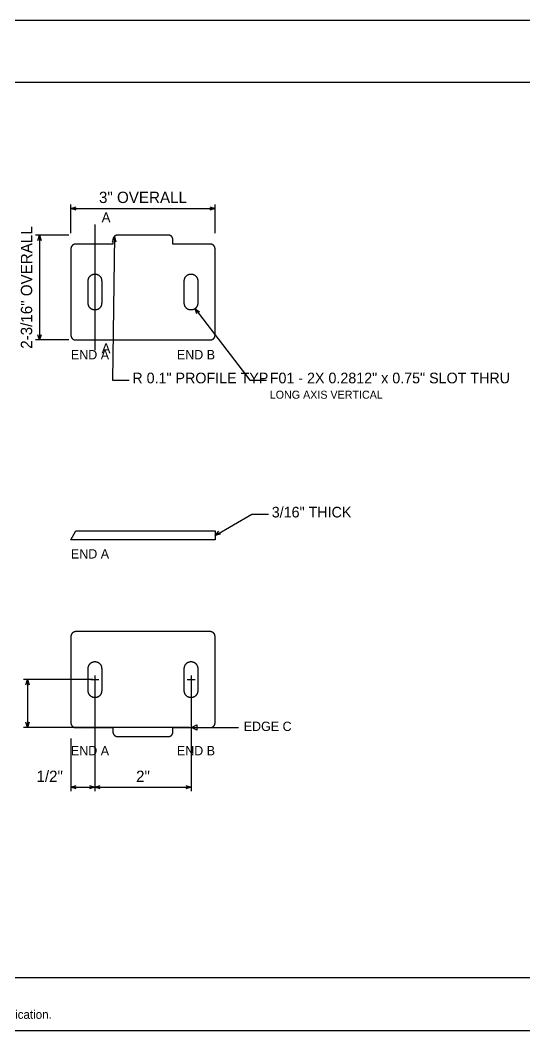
# Model space of a CAD drawing. Header units: inches. Extents: x 0.5 to 33.5, y 0.5 to 21.5.
# Drawn here: x 11.2 to 21.7, y 0.47 to 21.53 of the extents above; entities that cross this region are included whole.
import ezdxf
from ezdxf.enums import TextEntityAlignment as Align

# ---------------------------------------------------------------- set-up
doc = ezdxf.new("R2010")
doc.units = ezdxf.units.IN
doc.header["$MEASUREMENT"] = 0

msp = doc.modelspace()

# ---------------------------------------------------------------- linework, layer by layer
at = {"layer": 'ANNOTATION'}
for p, q in [((12.25, 17.094), (12.25, 17.691)), ((15.25, 17.094), (15.25, 17.691)), ((12.25, 17.608), (12.361, 17.642)), ((12.25, 17.608), (15.25, 17.608)), ((12.361, 17.573), (12.25, 17.608)), ((15.139, 17.642), (15.25, 17.608)), ((15.25, 17.608), (15.139, 17.573)), ((12.75, 17.274), (12.75, 14.656)), ((12.208, 17.052), (11.514, 17.052)), ((11.562, 16.941), (11.597, 17.052)), ((11.597, 17.052), (11.597, 14.865)), ((11.597, 17.052), (11.632, 16.941)), ((13.154, 17.023), (13.113, 14.031)), ((13.118, 16.912), (13.154, 17.023)), ((13.154, 17.023), (13.187, 16.911)), ((14.834, 15.517), (15.972, 14.031)), ((14.874, 15.408), (14.834, 15.517)), ((14.834, 15.517), (14.929, 15.45)), ((11.597, 14.865), (11.562, 14.976)), ((11.632, 14.976), (11.597, 14.865)), ((12.208, 14.865), (11.514, 14.865)), ((13.113, 14.031), (13.46, 14.031)), ((15.972, 14.031), (16.319, 14.031)), ((15.25, 10.795), (16.014, 11.236)), ((16.014, 11.236), (16.361, 11.236)), ((15.25, 10.795), (15.329, 10.881)), ((15.364, 10.821), (15.25, 10.795)), ((12.75, 7.872), (12.75, 7.705)), ((14.75, 7.872), (14.75, 7.705)), ((12.708, 7.788), (11.264, 7.788)), ((11.312, 7.677), (11.347, 7.788)), ((11.347, 7.788), (11.347, 6.788)), ((11.347, 7.788), (11.382, 7.677)), ((12.667, 7.788), (12.833, 7.788)), ((12.75, 7.747), (12.75, 5.462)), ((12.75, 7.747), (12.75, 5.462)), ((14.667, 7.788), (14.833, 7.788)), ((14.75, 7.747), (14.75, 5.462)), ((14.721, 6.788), (11.264, 6.788)), ((11.347, 6.788), (11.312, 6.899)), ((11.382, 6.899), (11.347, 6.788)), ((14.762, 6.788), (14.874, 6.844)), ((14.762, 6.788), (15.736, 6.788)), ((14.874, 6.733), (14.762, 6.788)), ((14.874, 6.844), (14.874, 6.733)), ((12.25, 6.559), (12.25, 5.462)), ((12.25, 5.545), (12.361, 5.58)), ((12.25, 5.545), (12.75, 5.545)), ((12.361, 5.51), (12.25, 5.545)), ((12.639, 5.58), (12.75, 5.545)), ((12.75, 5.545), (12.639, 5.51)), ((12.75, 5.545), (12.861, 5.58)), ((12.75, 5.545), (14.75, 5.545)), ((12.861, 5.51), (12.75, 5.545)), ((14.639, 5.58), (14.75, 5.545)), ((14.75, 5.545), (14.639, 5.51))]:
    msp.add_line(p, q, dxfattribs=at)
at = {"layer": 'OUTLINE'}
for p, q in [((0.472, 21.528), (33.528, 21.528)), ((0.472, 20.236), (33.528, 20.236)), ((12.29, 16.845), (12.288, 16.843)), ((12.292, 16.846), (12.29, 16.845)), ((12.294, 16.848), (12.292, 16.846)), ((12.297, 16.849), (12.294, 16.848)), ((12.299, 16.85), (12.297, 16.849)), ((12.301, 16.852), (12.299, 16.85)), ((12.303, 16.853), (12.301, 16.852)), ((12.305, 16.854), (12.303, 16.853)), ((12.307, 16.855), (12.305, 16.854)), ((12.309, 16.856), (12.307, 16.855)), ((12.312, 16.857), (12.309, 16.856)), ((12.314, 16.858), (12.312, 16.857)), ((12.316, 16.859), (12.314, 16.858)), ((12.319, 16.86), (12.316, 16.859)), ((12.321, 16.86), (12.319, 16.86)), ((12.323, 16.861), (12.321, 16.86)), ((12.326, 16.862), (12.323, 16.861)), ((12.328, 16.862), (12.326, 16.862)), ((12.33, 16.863), (12.328, 16.862)), ((12.333, 16.863), (12.33, 16.863)), ((12.335, 16.864), (12.333, 16.863)), ((12.338, 16.864), (12.335, 16.864)), ((12.34, 16.864), (12.338, 16.864)), ((12.343, 16.864), (12.34, 16.864)), ((12.345, 16.864), (12.343, 16.864)), ((12.348, 16.865), (12.345, 16.864)), ((12.35, 16.865), (12.348, 16.865)), ((13.125, 16.865), (12.35, 16.865)), ((13.126, 16.964), (13.125, 16.962)), ((13.125, 16.962), (13.125, 16.959)), ((13.125, 16.959), (13.125, 16.957)), ((13.125, 16.957), (13.125, 16.955)), ((13.125, 16.955), (13.125, 16.952)), ((13.125, 16.952), (13.125, 16.865)), ((13.127, 16.972), (13.126, 16.969)), ((13.126, 16.969), (13.126, 16.967)), ((13.126, 16.967), (13.126, 16.964)), ((13.128, 16.976), (13.127, 16.974)), ((13.127, 16.974), (13.127, 16.972)), ((13.129, 16.979), (13.128, 16.976)), ((13.13, 16.983), (13.129, 16.981)), ((13.129, 16.981), (13.129, 16.979)), ((13.131, 16.986), (13.13, 16.983)), ((13.132, 16.988), (13.131, 16.986)), ((13.133, 16.99), (13.132, 16.988)), ((13.134, 16.993), (13.133, 16.99)), ((13.135, 16.995), (13.134, 16.993)), ((13.136, 16.997), (13.135, 16.995)), ((13.137, 16.999), (13.136, 16.997)), ((13.138, 17.001), (13.137, 16.999)), ((13.139, 17.003), (13.138, 17.001)), ((13.141, 17.006), (13.139, 17.003)), ((13.142, 17.008), (13.141, 17.006)), ((13.143, 17.01), (13.142, 17.008)), ((13.145, 17.012), (13.143, 17.01)), ((13.146, 17.014), (13.145, 17.012)), ((13.148, 17.016), (13.146, 17.014)), ((13.149, 17.017), (13.148, 17.016)), ((13.151, 17.019), (13.149, 17.017)), ((13.153, 17.021), (13.151, 17.019)), ((13.154, 17.023), (13.153, 17.021)), ((13.156, 17.025), (13.154, 17.023)), ((13.158, 17.026), (13.156, 17.025)), ((13.16, 17.028), (13.158, 17.026)), ((13.162, 17.029), (13.16, 17.028)), ((13.163, 17.031), (13.162, 17.029)), ((13.165, 17.032), (13.163, 17.031)), ((13.167, 17.034), (13.165, 17.032)), ((13.169, 17.035), (13.167, 17.034)), ((13.172, 17.037), (13.169, 17.035)), ((13.174, 17.038), (13.172, 17.037)), ((13.176, 17.039), (13.174, 17.038)), ((13.178, 17.04), (13.176, 17.039)), ((13.18, 17.041), (13.178, 17.04)), ((13.182, 17.042), (13.18, 17.041)), ((13.184, 17.044), (13.182, 17.042)), ((13.187, 17.044), (13.184, 17.044)), ((13.189, 17.045), (13.187, 17.044)), ((13.191, 17.046), (13.189, 17.045)), ((13.194, 17.047), (13.191, 17.046)), ((13.196, 17.048), (13.194, 17.047)), ((13.198, 17.048), (13.196, 17.048)), ((13.201, 17.049), (13.198, 17.048)), ((13.203, 17.05), (13.201, 17.049)), ((13.205, 17.05), (13.203, 17.05)), ((13.208, 17.051), (13.205, 17.05)), ((13.21, 17.051), (13.208, 17.051)), ((13.213, 17.051), (13.21, 17.051)), ((13.215, 17.052), (13.213, 17.051)), ((13.218, 17.052), (13.215, 17.052)), ((13.22, 17.052), (13.218, 17.052)), ((13.223, 17.052), (13.22, 17.052)), ((13.225, 17.052), (13.223, 17.052)), ((14.275, 17.052), (13.225, 17.052)), ((14.277, 17.052), (14.275, 17.052)), ((14.28, 17.052), (14.277, 17.052)), ((14.282, 17.052), (14.28, 17.052)), ((14.285, 17.052), (14.282, 17.052)), ((14.287, 17.051), (14.285, 17.052)), ((14.29, 17.051), (14.287, 17.051)), ((14.292, 17.051), (14.29, 17.051)), ((14.295, 17.05), (14.292, 17.051)), ((14.297, 17.05), (14.295, 17.05)), ((14.299, 17.049), (14.297, 17.05)), ((14.302, 17.048), (14.299, 17.049)), ((14.304, 17.048), (14.302, 17.048)), ((14.306, 17.047), (14.304, 17.048)), ((14.309, 17.046), (14.306, 17.047)), ((14.311, 17.045), (14.309, 17.046)), ((14.313, 17.044), (14.311, 17.045)), ((14.316, 17.044), (14.313, 17.044)), ((14.318, 17.042), (14.316, 17.044)), ((14.32, 17.041), (14.318, 17.042)), ((14.322, 17.04), (14.32, 17.041)), ((14.324, 17.039), (14.322, 17.04)), ((14.326, 17.038), (14.324, 17.039)), ((14.328, 17.037), (14.326, 17.038)), ((14.331, 17.035), (14.328, 17.037)), ((14.333, 17.034), (14.331, 17.035)), ((14.335, 17.032), (14.333, 17.034)), ((14.337, 17.031), (14.335, 17.032)), ((14.338, 17.029), (14.337, 17.031)), ((14.34, 17.028), (14.338, 17.029)), ((14.342, 17.026), (14.34, 17.028)), ((14.344, 17.025), (14.342, 17.026)), ((14.346, 17.023), (14.344, 17.025)), ((14.347, 17.021), (14.346, 17.023)), ((14.349, 17.019), (14.347, 17.021)), ((14.351, 17.017), (14.349, 17.019)), ((14.352, 17.016), (14.351, 17.017)), ((14.354, 17.014), (14.352, 17.016)), ((14.355, 17.012), (14.354, 17.014)), ((14.357, 17.01), (14.355, 17.012)), ((14.358, 17.008), (14.357, 17.01)), ((14.359, 17.006), (14.358, 17.008)), ((14.361, 17.003), (14.359, 17.006)), ((14.362, 17.001), (14.361, 17.003)), ((14.363, 16.999), (14.362, 17.001)), ((14.364, 16.997), (14.363, 16.999)), ((14.365, 16.995), (14.364, 16.997)), ((14.366, 16.993), (14.365, 16.995)), ((14.367, 16.99), (14.366, 16.993)), ((14.368, 16.988), (14.367, 16.99)), ((14.369, 16.986), (14.368, 16.988)), ((14.37, 16.983), (14.369, 16.986)), ((14.371, 16.981), (14.37, 16.983)), ((14.371, 16.979), (14.371, 16.981)), ((14.372, 16.976), (14.371, 16.979)), ((14.373, 16.974), (14.372, 16.976)), ((14.373, 16.972), (14.373, 16.974)), ((14.374, 16.969), (14.373, 16.972)), ((14.374, 16.967), (14.374, 16.969)), ((14.374, 16.964), (14.374, 16.967)), ((14.375, 16.962), (14.374, 16.964)), ((14.375, 16.959), (14.375, 16.962)), ((14.375, 16.957), (14.375, 16.959)), ((14.375, 16.955), (14.375, 16.957)), ((14.375, 16.952), (14.375, 16.955)), ((14.375, 16.865), (14.375, 16.952)), ((15.15, 16.865), (14.375, 16.865)), ((15.152, 16.865), (15.15, 16.865)), ((15.155, 16.864), (15.152, 16.865)), ((15.157, 16.864), (15.155, 16.864)), ((15.16, 16.864), (15.157, 16.864)), ((15.162, 16.864), (15.16, 16.864)), ((15.165, 16.864), (15.162, 16.864)), ((15.167, 16.863), (15.165, 16.864)), ((15.17, 16.863), (15.167, 16.863)), ((15.172, 16.862), (15.17, 16.863)), ((15.174, 16.862), (15.172, 16.862)), ((15.177, 16.861), (15.174, 16.862)), ((15.179, 16.86), (15.177, 16.861)), ((15.181, 16.86), (15.179, 16.86)), ((15.184, 16.859), (15.181, 16.86)), ((15.186, 16.858), (15.184, 16.859)), ((15.188, 16.857), (15.186, 16.858)), ((15.191, 16.856), (15.188, 16.857)), ((15.193, 16.855), (15.191, 16.856)), ((15.195, 16.854), (15.193, 16.855)), ((15.197, 16.853), (15.195, 16.854)), ((15.199, 16.852), (15.197, 16.853)), ((15.201, 16.85), (15.199, 16.852)), ((15.203, 16.849), (15.201, 16.85)), ((15.206, 16.848), (15.203, 16.849)), ((15.208, 16.846), (15.206, 16.848)), ((15.21, 16.845), (15.208, 16.846)), ((15.212, 16.843), (15.21, 16.845)), ((12.251, 16.777), (12.25, 16.774)), ((12.25, 16.774), (12.25, 16.772)), ((12.25, 16.772), (12.25, 16.769)), ((12.25, 16.769), (12.25, 16.767)), ((12.25, 16.767), (12.25, 16.765)), ((12.25, 16.765), (12.25, 14.965)), ((12.252, 16.784), (12.251, 16.782)), ((12.251, 16.782), (12.251, 16.779)), ((12.251, 16.779), (12.251, 16.777)), ((12.253, 16.789), (12.252, 16.786)), ((12.252, 16.786), (12.252, 16.784)), ((12.254, 16.791), (12.253, 16.789)), ((12.255, 16.796), (12.254, 16.794)), ((12.254, 16.794), (12.254, 16.791)), ((12.256, 16.798), (12.255, 16.796)), ((12.257, 16.801), (12.256, 16.798)), ((12.258, 16.803), (12.257, 16.801)), ((12.259, 16.805), (12.258, 16.803)), ((12.26, 16.807), (12.259, 16.805)), ((12.261, 16.81), (12.26, 16.807)), ((12.262, 16.812), (12.261, 16.81)), ((12.263, 16.814), (12.262, 16.812)), ((12.264, 16.816), (12.263, 16.814)), ((12.266, 16.818), (12.264, 16.816)), ((12.267, 16.82), (12.266, 16.818)), ((12.268, 16.822), (12.267, 16.82)), ((12.27, 16.824), (12.268, 16.822)), ((12.271, 16.826), (12.27, 16.824)), ((12.273, 16.828), (12.271, 16.826)), ((12.274, 16.83), (12.273, 16.828)), ((12.276, 16.832), (12.274, 16.83)), ((12.278, 16.834), (12.276, 16.832)), ((12.279, 16.835), (12.278, 16.834)), ((12.281, 16.837), (12.279, 16.835)), ((12.283, 16.839), (12.281, 16.837)), ((12.285, 16.84), (12.283, 16.839)), ((12.287, 16.842), (12.285, 16.84)), ((12.288, 16.843), (12.287, 16.842)), ((15.213, 16.842), (15.212, 16.843)), ((15.215, 16.84), (15.213, 16.842)), ((15.217, 16.839), (15.215, 16.84)), ((15.219, 16.837), (15.217, 16.839)), ((15.221, 16.835), (15.219, 16.837)), ((15.222, 16.834), (15.221, 16.835)), ((15.224, 16.832), (15.222, 16.834)), ((15.226, 16.83), (15.224, 16.832)), ((15.227, 16.828), (15.226, 16.83)), ((15.229, 16.826), (15.227, 16.828)), ((15.23, 16.824), (15.229, 16.826)), ((15.232, 16.822), (15.23, 16.824)), ((15.233, 16.82), (15.232, 16.822)), ((15.234, 16.818), (15.233, 16.82)), ((15.236, 16.816), (15.234, 16.818)), ((15.237, 16.814), (15.236, 16.816)), ((15.238, 16.812), (15.237, 16.814)), ((15.239, 16.81), (15.238, 16.812)), ((15.24, 16.807), (15.239, 16.81)), ((15.241, 16.805), (15.24, 16.807)), ((15.242, 16.803), (15.241, 16.805)), ((15.243, 16.801), (15.242, 16.803)), ((15.244, 16.798), (15.243, 16.801)), ((15.245, 16.796), (15.244, 16.798)), ((15.246, 16.794), (15.245, 16.796)), ((15.246, 16.791), (15.246, 16.794)), ((15.247, 16.789), (15.246, 16.791)), ((15.248, 16.786), (15.247, 16.789)), ((15.248, 16.784), (15.248, 16.786)), ((15.249, 16.782), (15.248, 16.784)), ((15.249, 16.779), (15.249, 16.782)), ((15.249, 16.777), (15.249, 16.779)), ((15.25, 16.774), (15.249, 16.777)), ((15.25, 16.772), (15.25, 16.774)), ((15.25, 16.769), (15.25, 16.772)), ((15.25, 16.767), (15.25, 16.769)), ((15.25, 16.765), (15.25, 16.767)), ((15.25, 14.965), (15.25, 16.765)), ((12.666, 16.212), (12.672, 16.216)), ((12.672, 16.216), (12.678, 16.22)), ((12.678, 16.22), (12.684, 16.223)), ((12.684, 16.223), (12.69, 16.226)), ((12.69, 16.226), (12.696, 16.229)), ((12.696, 16.229), (12.703, 16.231)), ((12.703, 16.231), (12.709, 16.234)), ((12.709, 16.234), (12.716, 16.235)), ((12.716, 16.235), (12.723, 16.237)), ((12.723, 16.237), (12.729, 16.238)), ((12.729, 16.238), (12.736, 16.239)), ((12.736, 16.239), (12.743, 16.239)), ((12.743, 16.239), (12.75, 16.24)), ((12.75, 16.24), (12.757, 16.239)), ((12.757, 16.239), (12.764, 16.239)), ((12.764, 16.239), (12.771, 16.238)), ((12.771, 16.238), (12.777, 16.237)), ((12.777, 16.237), (12.784, 16.235)), ((12.784, 16.235), (12.791, 16.234)), ((12.791, 16.234), (12.797, 16.231)), ((12.797, 16.231), (12.804, 16.229)), ((12.804, 16.229), (12.81, 16.226)), ((12.81, 16.226), (12.816, 16.223)), ((12.816, 16.223), (12.822, 16.22)), ((12.822, 16.22), (12.828, 16.216)), ((12.828, 16.216), (12.834, 16.212)), ((14.666, 16.212), (14.672, 16.216)), ((14.672, 16.216), (14.678, 16.22)), ((14.678, 16.22), (14.684, 16.223)), ((14.684, 16.223), (14.69, 16.226)), ((14.69, 16.226), (14.696, 16.229)), ((14.696, 16.229), (14.703, 16.231)), ((14.703, 16.231), (14.709, 16.234)), ((14.709, 16.234), (14.716, 16.235)), ((14.716, 16.235), (14.723, 16.237)), ((14.723, 16.237), (14.729, 16.238)), ((14.729, 16.238), (14.736, 16.239)), ((14.736, 16.239), (14.743, 16.239)), ((14.743, 16.239), (14.75, 16.24)), ((14.75, 16.24), (14.757, 16.239)), ((14.757, 16.239), (14.764, 16.239)), ((14.764, 16.239), (14.771, 16.238)), ((14.771, 16.238), (14.777, 16.237)), ((14.777, 16.237), (14.784, 16.235)), ((14.784, 16.235), (14.791, 16.234)), ((14.791, 16.234), (14.797, 16.231)), ((14.797, 16.231), (14.804, 16.229)), ((14.804, 16.229), (14.81, 16.226)), ((14.81, 16.226), (14.816, 16.223)), ((14.816, 16.223), (14.822, 16.22)), ((14.822, 16.22), (14.828, 16.216)), ((14.828, 16.216), (14.834, 16.212)), ((12.609, 16.099), (12.61, 16.106)), ((12.609, 15.63), (12.609, 16.099)), ((12.61, 16.113), (12.611, 16.12)), ((12.61, 16.106), (12.61, 16.113)), ((12.611, 16.12), (12.612, 16.126)), ((12.612, 16.126), (12.614, 16.133)), ((12.614, 16.133), (12.615, 16.14)), ((12.615, 16.14), (12.618, 16.146)), ((12.618, 16.146), (12.62, 16.153)), ((12.62, 16.153), (12.623, 16.159)), ((12.623, 16.159), (12.626, 16.165)), ((12.626, 16.165), (12.629, 16.171)), ((12.629, 16.171), (12.633, 16.177)), ((12.633, 16.177), (12.637, 16.183)), ((12.637, 16.183), (12.641, 16.188)), ((12.641, 16.188), (12.646, 16.193)), ((12.646, 16.193), (12.651, 16.198)), ((12.651, 16.198), (12.656, 16.203)), ((12.656, 16.203), (12.661, 16.208)), ((12.661, 16.208), (12.666, 16.212)), ((12.834, 16.212), (12.839, 16.208)), ((12.839, 16.208), (12.844, 16.203)), ((12.844, 16.203), (12.849, 16.198)), ((12.849, 16.198), (12.854, 16.193)), ((12.854, 16.193), (12.859, 16.188)), ((12.859, 16.188), (12.863, 16.183)), ((12.863, 16.183), (12.867, 16.177)), ((12.867, 16.177), (12.871, 16.171)), ((12.871, 16.171), (12.874, 16.165)), ((12.874, 16.165), (12.877, 16.159)), ((12.877, 16.159), (12.88, 16.153)), ((12.88, 16.153), (12.882, 16.146)), ((12.882, 16.146), (12.885, 16.14)), ((12.885, 16.14), (12.886, 16.133)), ((12.886, 16.133), (12.888, 16.126)), ((12.888, 16.126), (12.889, 16.12)), ((12.889, 16.12), (12.89, 16.113)), ((12.89, 16.113), (12.89, 16.106)), ((12.89, 16.106), (12.891, 16.099)), ((12.891, 16.099), (12.891, 15.63)), ((14.609, 16.099), (14.61, 16.106)), ((14.609, 15.63), (14.609, 16.099)), ((14.61, 16.113), (14.611, 16.12)), ((14.61, 16.106), (14.61, 16.113)), ((14.611, 16.12), (14.612, 16.126)), ((14.612, 16.126), (14.614, 16.133)), ((14.614, 16.133), (14.615, 16.14)), ((14.615, 16.14), (14.618, 16.146)), ((14.618, 16.146), (14.62, 16.153)), ((14.62, 16.153), (14.623, 16.159)), ((14.623, 16.159), (14.626, 16.165)), ((14.626, 16.165), (14.629, 16.171)), ((14.629, 16.171), (14.633, 16.177)), ((14.633, 16.177), (14.637, 16.183)), ((14.637, 16.183), (14.641, 16.188)), ((14.641, 16.188), (14.646, 16.193)), ((14.646, 16.193), (14.651, 16.198)), ((14.651, 16.198), (14.656, 16.203)), ((14.656, 16.203), (14.661, 16.208)), ((14.661, 16.208), (14.666, 16.212)), ((14.834, 16.212), (14.839, 16.208)), ((14.839, 16.208), (14.844, 16.203)), ((14.844, 16.203), (14.849, 16.198)), ((14.849, 16.198), (14.854, 16.193)), ((14.854, 16.193), (14.859, 16.188)), ((14.859, 16.188), (14.863, 16.183)), ((14.863, 16.183), (14.867, 16.177)), ((14.867, 16.177), (14.871, 16.171)), ((14.871, 16.171), (14.874, 16.165)), ((14.874, 16.165), (14.877, 16.159)), ((14.877, 16.159), (14.88, 16.153)), ((14.88, 16.153), (14.882, 16.146)), ((14.882, 16.146), (14.885, 16.14)), ((14.885, 16.14), (14.886, 16.133)), ((14.886, 16.133), (14.888, 16.126)), ((14.888, 16.126), (14.889, 16.12)), ((14.889, 16.12), (14.89, 16.113)), ((14.89, 16.113), (14.89, 16.106)), ((14.89, 16.106), (14.891, 16.099)), ((14.891, 16.099), (14.891, 15.63)), ((12.61, 15.623), (12.609, 15.63)), ((12.61, 15.616), (12.61, 15.623)), ((12.611, 15.61), (12.61, 15.616)), ((12.612, 15.603), (12.611, 15.61)), ((12.614, 15.596), (12.612, 15.603)), ((12.615, 15.589), (12.614, 15.596)), ((12.618, 15.583), (12.615, 15.589)), ((12.62, 15.576), (12.618, 15.583)), ((12.882, 15.583), (12.88, 15.576)), ((12.885, 15.589), (12.882, 15.583)), ((12.886, 15.596), (12.885, 15.589)), ((12.888, 15.603), (12.886, 15.596)), ((12.889, 15.61), (12.888, 15.603)), ((12.89, 15.616), (12.889, 15.61)), ((12.891, 15.63), (12.89, 15.623)), ((12.89, 15.623), (12.89, 15.616)), ((14.61, 15.623), (14.609, 15.63)), ((14.61, 15.616), (14.61, 15.623)), ((14.611, 15.61), (14.61, 15.616)), ((14.612, 15.603), (14.611, 15.61)), ((14.614, 15.596), (14.612, 15.603)), ((14.615, 15.589), (14.614, 15.596)), ((14.618, 15.583), (14.615, 15.589)), ((14.62, 15.576), (14.618, 15.583)), ((14.882, 15.583), (14.88, 15.576)), ((14.885, 15.589), (14.882, 15.583)), ((14.886, 15.596), (14.885, 15.589)), ((14.888, 15.603), (14.886, 15.596)), ((14.889, 15.61), (14.888, 15.603)), ((14.89, 15.616), (14.889, 15.61)), ((14.891, 15.63), (14.89, 15.623)), ((14.89, 15.623), (14.89, 15.616)), ((12.623, 15.57), (12.62, 15.576)), ((12.626, 15.564), (12.623, 15.57)), ((12.629, 15.558), (12.626, 15.564)), ((12.633, 15.552), (12.629, 15.558)), ((12.637, 15.546), (12.633, 15.552)), ((12.641, 15.541), (12.637, 15.546)), ((12.646, 15.536), (12.641, 15.541)), ((12.651, 15.531), (12.646, 15.536)), ((12.656, 15.526), (12.651, 15.531)), ((12.661, 15.521), (12.656, 15.526)), ((12.666, 15.517), (12.661, 15.521)), ((12.672, 15.513), (12.666, 15.517)), ((12.678, 15.51), (12.672, 15.513)), ((12.684, 15.506), (12.678, 15.51)), ((12.69, 15.503), (12.684, 15.506)), ((12.696, 15.5), (12.69, 15.503)), ((12.703, 15.498), (12.696, 15.5)), ((12.709, 15.496), (12.703, 15.498)), ((12.716, 15.494), (12.709, 15.496)), ((12.723, 15.492), (12.716, 15.494)), ((12.729, 15.491), (12.723, 15.492)), ((12.736, 15.49), (12.729, 15.491)), ((12.743, 15.49), (12.736, 15.49)), ((12.75, 15.49), (12.743, 15.49)), ((12.757, 15.49), (12.75, 15.49)), ((12.764, 15.49), (12.757, 15.49)), ((12.771, 15.491), (12.764, 15.49)), ((12.777, 15.492), (12.771, 15.491)), ((12.784, 15.494), (12.777, 15.492)), ((12.791, 15.496), (12.784, 15.494)), ((12.797, 15.498), (12.791, 15.496)), ((12.804, 15.5), (12.797, 15.498)), ((12.81, 15.503), (12.804, 15.5)), ((12.816, 15.506), (12.81, 15.503)), ((12.822, 15.51), (12.816, 15.506)), ((12.828, 15.513), (12.822, 15.51)), ((12.834, 15.517), (12.828, 15.513)), ((12.839, 15.521), (12.834, 15.517)), ((12.844, 15.526), (12.839, 15.521)), ((12.849, 15.531), (12.844, 15.526)), ((12.854, 15.536), (12.849, 15.531)), ((12.859, 15.541), (12.854, 15.536)), ((12.863, 15.546), (12.859, 15.541)), ((12.867, 15.552), (12.863, 15.546)), ((12.871, 15.558), (12.867, 15.552)), ((12.874, 15.564), (12.871, 15.558)), ((12.877, 15.57), (12.874, 15.564)), ((12.88, 15.576), (12.877, 15.57)), ((14.623, 15.57), (14.62, 15.576)), ((14.626, 15.564), (14.623, 15.57)), ((14.629, 15.558), (14.626, 15.564)), ((14.633, 15.552), (14.629, 15.558)), ((14.637, 15.546), (14.633, 15.552)), ((14.641, 15.541), (14.637, 15.546)), ((14.646, 15.536), (14.641, 15.541)), ((14.651, 15.531), (14.646, 15.536)), ((14.656, 15.526), (14.651, 15.531)), ((14.661, 15.521), (14.656, 15.526)), ((14.666, 15.517), (14.661, 15.521)), ((14.672, 15.513), (14.666, 15.517)), ((14.678, 15.51), (14.672, 15.513)), ((14.684, 15.506), (14.678, 15.51)), ((14.69, 15.503), (14.684, 15.506)), ((14.696, 15.5), (14.69, 15.503)), ((14.703, 15.498), (14.696, 15.5)), ((14.709, 15.496), (14.703, 15.498)), ((14.716, 15.494), (14.709, 15.496)), ((14.723, 15.492), (14.716, 15.494)), ((14.729, 15.491), (14.723, 15.492)), ((14.736, 15.49), (14.729, 15.491)), ((14.743, 15.49), (14.736, 15.49)), ((14.75, 15.49), (14.743, 15.49)), ((14.757, 15.49), (14.75, 15.49)), ((14.764, 15.49), (14.757, 15.49)), ((14.771, 15.491), (14.764, 15.49)), ((14.777, 15.492), (14.771, 15.491)), ((14.784, 15.494), (14.777, 15.492)), ((14.791, 15.496), (14.784, 15.494)), ((14.797, 15.498), (14.791, 15.496)), ((14.804, 15.5), (14.797, 15.498)), ((14.81, 15.503), (14.804, 15.5)), ((14.816, 15.506), (14.81, 15.503)), ((14.822, 15.51), (14.816, 15.506)), ((14.828, 15.513), (14.822, 15.51)), ((14.834, 15.517), (14.828, 15.513)), ((14.839, 15.521), (14.834, 15.517)), ((14.844, 15.526), (14.839, 15.521)), ((14.849, 15.531), (14.844, 15.526)), ((14.854, 15.536), (14.849, 15.531)), ((14.859, 15.541), (14.854, 15.536)), ((14.863, 15.546), (14.859, 15.541)), ((14.867, 15.552), (14.863, 15.546)), ((14.871, 15.558), (14.867, 15.552)), ((14.874, 15.564), (14.871, 15.558)), ((14.877, 15.57), (14.874, 15.564)), ((14.88, 15.576), (14.877, 15.57)), ((12.25, 14.965), (12.25, 14.962)), ((12.25, 14.962), (12.25, 14.96)), ((12.25, 14.96), (12.25, 14.957)), ((12.25, 14.957), (12.25, 14.955)), ((12.25, 14.955), (12.251, 14.952)), ((12.251, 14.952), (12.251, 14.95)), ((12.251, 14.95), (12.251, 14.947)), ((15.249, 14.952), (15.25, 14.955)), ((15.249, 14.95), (15.249, 14.952)), ((15.249, 14.947), (15.249, 14.95)), ((15.25, 14.962), (15.25, 14.965)), ((15.25, 14.96), (15.25, 14.962)), ((15.25, 14.957), (15.25, 14.96)), ((15.25, 14.955), (15.25, 14.957)), ((12.251, 14.947), (12.252, 14.945)), ((12.252, 14.945), (12.252, 14.943)), ((12.252, 14.943), (12.253, 14.94)), ((12.253, 14.94), (12.254, 14.938)), ((12.254, 14.938), (12.254, 14.936)), ((12.254, 14.936), (12.255, 14.933)), ((12.255, 14.933), (12.256, 14.931)), ((12.256, 14.931), (12.257, 14.929)), ((12.257, 14.929), (12.258, 14.926)), ((12.258, 14.926), (12.259, 14.924)), ((12.259, 14.924), (12.26, 14.922)), ((12.26, 14.922), (12.261, 14.92)), ((12.261, 14.92), (12.262, 14.917)), ((12.262, 14.917), (12.263, 14.915)), ((12.263, 14.915), (12.264, 14.913)), ((12.264, 14.913), (12.266, 14.911)), ((12.266, 14.911), (12.267, 14.909)), ((12.267, 14.909), (12.268, 14.907)), ((12.268, 14.907), (12.27, 14.905)), ((12.27, 14.905), (12.271, 14.903)), ((12.271, 14.903), (12.273, 14.901)), ((12.273, 14.901), (12.274, 14.899)), ((12.274, 14.899), (12.276, 14.897)), ((12.276, 14.897), (12.278, 14.896)), ((12.278, 14.896), (12.279, 14.894)), ((12.279, 14.894), (12.281, 14.892)), ((12.281, 14.892), (12.283, 14.89)), ((12.283, 14.89), (12.285, 14.889)), ((12.285, 14.889), (12.287, 14.887)), ((12.287, 14.887), (12.288, 14.886)), ((12.288, 14.886), (12.29, 14.884)), ((12.29, 14.884), (12.292, 14.883)), ((12.292, 14.883), (12.294, 14.881)), ((12.294, 14.881), (12.297, 14.88)), ((12.297, 14.88), (12.299, 14.879)), ((12.299, 14.879), (12.301, 14.878)), ((12.301, 14.878), (12.303, 14.876)), ((12.303, 14.876), (12.305, 14.875)), ((12.305, 14.875), (12.307, 14.874)), ((12.307, 14.874), (12.309, 14.873)), ((12.309, 14.873), (12.312, 14.872)), ((12.312, 14.872), (12.314, 14.871)), ((12.314, 14.871), (12.316, 14.87)), ((12.316, 14.87), (12.319, 14.87)), ((12.319, 14.87), (12.321, 14.869)), ((12.321, 14.869), (12.323, 14.868)), ((12.323, 14.868), (12.326, 14.868)), ((12.326, 14.868), (12.328, 14.867)), ((12.328, 14.867), (12.33, 14.867)), ((12.33, 14.867), (12.333, 14.866)), ((12.333, 14.866), (12.335, 14.866)), ((12.335, 14.866), (12.338, 14.865)), ((12.338, 14.865), (12.34, 14.865)), ((12.34, 14.865), (12.343, 14.865)), ((12.343, 14.865), (12.345, 14.865)), ((12.345, 14.865), (12.348, 14.865)), ((12.348, 14.865), (12.35, 14.865)), ((12.35, 14.865), (15.15, 14.865)), ((15.15, 14.865), (15.152, 14.865)), ((15.152, 14.865), (15.155, 14.865)), ((15.155, 14.865), (15.157, 14.865)), ((15.157, 14.865), (15.16, 14.865)), ((15.16, 14.865), (15.162, 14.865)), ((15.162, 14.865), (15.165, 14.866)), ((15.165, 14.866), (15.167, 14.866)), ((15.167, 14.866), (15.17, 14.867)), ((15.17, 14.867), (15.172, 14.867)), ((15.172, 14.867), (15.174, 14.868)), ((15.174, 14.868), (15.177, 14.868)), ((15.177, 14.868), (15.179, 14.869)), ((15.179, 14.869), (15.181, 14.87)), ((15.181, 14.87), (15.184, 14.87)), ((15.184, 14.87), (15.186, 14.871)), ((15.186, 14.871), (15.188, 14.872)), ((15.188, 14.872), (15.191, 14.873)), ((15.191, 14.873), (15.193, 14.874)), ((15.193, 14.874), (15.195, 14.875)), ((15.195, 14.875), (15.197, 14.876)), ((15.197, 14.876), (15.199, 14.878)), ((15.199, 14.878), (15.201, 14.879)), ((15.201, 14.879), (15.203, 14.88)), ((15.203, 14.88), (15.206, 14.881)), ((15.206, 14.881), (15.208, 14.883)), ((15.208, 14.883), (15.21, 14.884)), ((15.21, 14.884), (15.212, 14.886)), ((15.212, 14.886), (15.213, 14.887)), ((15.213, 14.887), (15.215, 14.889)), ((15.215, 14.889), (15.217, 14.89)), ((15.217, 14.89), (15.219, 14.892)), ((15.219, 14.892), (15.221, 14.894)), ((15.221, 14.894), (15.222, 14.896)), ((15.222, 14.896), (15.224, 14.897)), ((15.224, 14.897), (15.226, 14.899)), ((15.226, 14.899), (15.227, 14.901)), ((15.227, 14.901), (15.229, 14.903)), ((15.229, 14.903), (15.23, 14.905)), ((15.23, 14.905), (15.232, 14.907)), ((15.232, 14.907), (15.233, 14.909)), ((15.233, 14.909), (15.234, 14.911)), ((15.234, 14.911), (15.236, 14.913)), ((15.236, 14.913), (15.237, 14.915)), ((15.237, 14.915), (15.238, 14.917)), ((15.238, 14.917), (15.239, 14.92)), ((15.239, 14.92), (15.24, 14.922)), ((15.24, 14.922), (15.241, 14.924)), ((15.241, 14.924), (15.242, 14.926)), ((15.242, 14.926), (15.243, 14.929)), ((15.243, 14.929), (15.244, 14.931)), ((15.244, 14.931), (15.245, 14.933)), ((15.245, 14.933), (15.246, 14.936)), ((15.246, 14.938), (15.247, 14.94)), ((15.246, 14.936), (15.246, 14.938)), ((15.247, 14.94), (15.248, 14.943)), ((15.248, 14.945), (15.249, 14.947)), ((15.248, 14.943), (15.248, 14.945)), ((12.25, 10.701), (12.35, 10.889)), ((12.35, 10.889), (15.25, 10.889)), ((15.25, 10.889), (15.25, 10.701)), ((15.25, 10.701), (12.25, 10.701)), ((12.251, 8.7), (12.25, 8.698)), ((12.25, 8.698), (12.25, 8.696)), ((12.25, 8.696), (12.25, 8.693)), ((12.25, 8.693), (12.25, 8.691)), ((12.25, 8.691), (12.25, 8.688)), ((12.25, 8.688), (12.25, 6.888)), ((12.252, 8.708), (12.251, 8.705)), ((12.251, 8.705), (12.251, 8.703)), ((12.251, 8.703), (12.251, 8.7)), ((12.253, 8.712), (12.252, 8.71)), ((12.252, 8.71), (12.252, 8.708)), ((12.254, 8.715), (12.253, 8.712)), ((12.255, 8.72), (12.254, 8.717)), ((12.254, 8.717), (12.254, 8.715)), ((12.256, 8.722), (12.255, 8.72)), ((12.257, 8.724), (12.256, 8.722)), ((12.258, 8.726), (12.257, 8.724)), ((12.259, 8.729), (12.258, 8.726)), ((12.26, 8.731), (12.259, 8.729)), ((12.261, 8.733), (12.26, 8.731)), ((12.262, 8.735), (12.261, 8.733)), ((12.263, 8.737), (12.262, 8.735)), ((12.264, 8.74), (12.263, 8.737)), ((12.266, 8.742), (12.264, 8.74)), ((12.267, 8.744), (12.266, 8.742)), ((12.268, 8.746), (12.267, 8.744)), ((12.27, 8.748), (12.268, 8.746)), ((12.271, 8.75), (12.27, 8.748)), ((12.273, 8.752), (12.271, 8.75)), ((12.274, 8.754), (12.273, 8.752)), ((12.276, 8.755), (12.274, 8.754)), ((12.278, 8.757), (12.276, 8.755)), ((12.279, 8.759), (12.278, 8.757)), ((12.281, 8.761), (12.279, 8.759)), ((12.283, 8.762), (12.281, 8.761)), ((12.285, 8.764), (12.283, 8.762)), ((12.287, 8.765), (12.285, 8.764)), ((12.288, 8.767), (12.287, 8.765)), ((12.29, 8.769), (12.288, 8.767)), ((12.292, 8.77), (12.29, 8.769)), ((12.294, 8.771), (12.292, 8.77)), ((12.297, 8.773), (12.294, 8.771)), ((12.299, 8.774), (12.297, 8.773)), ((12.301, 8.775), (12.299, 8.774)), ((12.303, 8.776), (12.301, 8.775)), ((12.305, 8.778), (12.303, 8.776)), ((12.307, 8.779), (12.305, 8.778)), ((12.309, 8.78), (12.307, 8.779)), ((12.312, 8.781), (12.309, 8.78)), ((12.314, 8.781), (12.312, 8.781)), ((12.316, 8.782), (12.314, 8.781)), ((12.319, 8.783), (12.316, 8.782)), ((12.321, 8.784), (12.319, 8.783)), ((12.323, 8.785), (12.321, 8.784)), ((12.326, 8.785), (12.323, 8.785)), ((12.328, 8.786), (12.326, 8.785)), ((12.33, 8.786), (12.328, 8.786)), ((12.333, 8.787), (12.33, 8.786)), ((12.335, 8.787), (12.333, 8.787)), ((12.338, 8.787), (12.335, 8.787)), ((12.34, 8.788), (12.338, 8.787)), ((12.343, 8.788), (12.34, 8.788)), ((12.345, 8.788), (12.343, 8.788)), ((12.348, 8.788), (12.345, 8.788)), ((12.35, 8.788), (12.348, 8.788)), ((15.15, 8.788), (12.35, 8.788)), ((15.152, 8.788), (15.15, 8.788)), ((15.155, 8.788), (15.152, 8.788)), ((15.157, 8.788), (15.155, 8.788)), ((15.16, 8.788), (15.157, 8.788)), ((15.162, 8.787), (15.16, 8.788)), ((15.165, 8.787), (15.162, 8.787)), ((15.167, 8.787), (15.165, 8.787)), ((15.17, 8.786), (15.167, 8.787)), ((15.172, 8.786), (15.17, 8.786)), ((15.174, 8.785), (15.172, 8.786)), ((15.177, 8.785), (15.174, 8.785)), ((15.179, 8.784), (15.177, 8.785)), ((15.181, 8.783), (15.179, 8.784)), ((15.184, 8.782), (15.181, 8.783)), ((15.186, 8.781), (15.184, 8.782)), ((15.188, 8.781), (15.186, 8.781)), ((15.191, 8.78), (15.188, 8.781)), ((15.193, 8.779), (15.191, 8.78)), ((15.195, 8.778), (15.193, 8.779)), ((15.197, 8.776), (15.195, 8.778)), ((15.199, 8.775), (15.197, 8.776)), ((15.201, 8.774), (15.199, 8.775)), ((15.203, 8.773), (15.201, 8.774)), ((15.206, 8.771), (15.203, 8.773)), ((15.208, 8.77), (15.206, 8.771)), ((15.21, 8.769), (15.208, 8.77)), ((15.212, 8.767), (15.21, 8.769)), ((15.213, 8.765), (15.212, 8.767)), ((15.215, 8.764), (15.213, 8.765)), ((15.217, 8.762), (15.215, 8.764)), ((15.219, 8.761), (15.217, 8.762)), ((15.221, 8.759), (15.219, 8.761)), ((15.222, 8.757), (15.221, 8.759)), ((15.224, 8.755), (15.222, 8.757)), ((15.226, 8.754), (15.224, 8.755)), ((15.227, 8.752), (15.226, 8.754)), ((15.229, 8.75), (15.227, 8.752)), ((15.23, 8.748), (15.229, 8.75)), ((15.232, 8.746), (15.23, 8.748)), ((15.233, 8.744), (15.232, 8.746)), ((15.234, 8.742), (15.233, 8.744)), ((15.236, 8.74), (15.234, 8.742)), ((15.237, 8.737), (15.236, 8.74)), ((15.238, 8.735), (15.237, 8.737)), ((15.239, 8.733), (15.238, 8.735)), ((15.24, 8.731), (15.239, 8.733)), ((15.241, 8.729), (15.24, 8.731)), ((15.242, 8.726), (15.241, 8.729)), ((15.243, 8.724), (15.242, 8.726)), ((15.244, 8.722), (15.243, 8.724)), ((15.245, 8.72), (15.244, 8.722)), ((15.246, 8.717), (15.245, 8.72)), ((15.246, 8.715), (15.246, 8.717)), ((15.247, 8.712), (15.246, 8.715)), ((15.248, 8.71), (15.247, 8.712)), ((15.248, 8.708), (15.248, 8.71)), ((15.249, 8.705), (15.248, 8.708)), ((15.249, 8.703), (15.249, 8.705)), ((15.249, 8.7), (15.249, 8.703)), ((15.25, 8.698), (15.249, 8.7)), ((15.25, 8.696), (15.25, 8.698)), ((15.25, 8.693), (15.25, 8.696)), ((15.25, 8.691), (15.25, 8.693)), ((15.25, 8.688), (15.25, 8.691)), ((15.25, 6.888), (15.25, 8.688)), ((12.609, 8.023), (12.61, 8.029)), ((12.609, 7.554), (12.609, 8.023)), ((12.61, 8.036), (12.611, 8.043)), ((12.61, 8.029), (12.61, 8.036)), ((12.611, 8.043), (12.612, 8.05)), ((12.612, 8.05), (12.614, 8.057)), ((12.614, 8.057), (12.615, 8.063)), ((12.615, 8.063), (12.618, 8.07)), ((12.618, 8.07), (12.62, 8.076)), ((12.62, 8.076), (12.623, 8.083)), ((12.623, 8.083), (12.626, 8.089)), ((12.626, 8.089), (12.629, 8.095)), ((12.629, 8.095), (12.633, 8.101)), ((12.633, 8.101), (12.637, 8.106)), ((12.637, 8.106), (12.641, 8.112)), ((12.641, 8.112), (12.646, 8.117)), ((12.646, 8.117), (12.651, 8.122)), ((12.651, 8.122), (12.656, 8.127)), ((12.656, 8.127), (12.661, 8.131)), ((12.661, 8.131), (12.666, 8.136)), ((12.666, 8.136), (12.672, 8.139)), ((12.672, 8.139), (12.678, 8.143)), ((12.678, 8.143), (12.684, 8.147)), ((12.684, 8.147), (12.69, 8.15)), ((12.69, 8.15), (12.696, 8.152)), ((12.696, 8.152), (12.703, 8.155)), ((12.703, 8.155), (12.709, 8.157)), ((12.709, 8.157), (12.716, 8.159)), ((12.716, 8.159), (12.723, 8.16)), ((12.723, 8.16), (12.729, 8.162)), ((12.729, 8.162), (12.736, 8.163)), ((12.736, 8.163), (12.743, 8.163)), ((12.743, 8.163), (12.75, 8.163)), ((12.75, 8.163), (12.757, 8.163)), ((12.757, 8.163), (12.764, 8.163)), ((12.764, 8.163), (12.771, 8.162)), ((12.771, 8.162), (12.777, 8.16)), ((12.777, 8.16), (12.784, 8.159)), ((12.784, 8.159), (12.791, 8.157)), ((12.791, 8.157), (12.797, 8.155)), ((12.797, 8.155), (12.804, 8.152)), ((12.804, 8.152), (12.81, 8.15)), ((12.81, 8.15), (12.816, 8.147)), ((12.816, 8.147), (12.822, 8.143)), ((12.822, 8.143), (12.828, 8.139)), ((12.828, 8.139), (12.834, 8.136)), ((12.834, 8.136), (12.839, 8.131)), ((12.839, 8.131), (12.844, 8.127)), ((12.844, 8.127), (12.849, 8.122)), ((12.849, 8.122), (12.854, 8.117)), ((12.854, 8.117), (12.859, 8.112)), ((12.859, 8.112), (12.863, 8.106)), ((12.863, 8.106), (12.867, 8.101)), ((12.867, 8.101), (12.871, 8.095)), ((12.871, 8.095), (12.874, 8.089)), ((12.874, 8.089), (12.877, 8.083)), ((12.877, 8.083), (12.88, 8.076)), ((12.88, 8.076), (12.882, 8.07)), ((12.882, 8.07), (12.885, 8.063)), ((12.885, 8.063), (12.886, 8.057)), ((12.886, 8.057), (12.888, 8.05)), ((12.888, 8.05), (12.889, 8.043)), ((12.889, 8.043), (12.89, 8.036)), ((12.89, 8.036), (12.89, 8.029)), ((12.89, 8.029), (12.891, 8.023)), ((12.891, 8.023), (12.891, 7.554)), ((14.609, 8.023), (14.61, 8.029)), ((14.609, 7.554), (14.609, 8.023)), ((14.61, 8.036), (14.611, 8.043)), ((14.61, 8.029), (14.61, 8.036)), ((14.611, 8.043), (14.612, 8.05)), ((14.612, 8.05), (14.614, 8.057)), ((14.614, 8.057), (14.615, 8.063)), ((14.615, 8.063), (14.618, 8.07)), ((14.618, 8.07), (14.62, 8.076)), ((14.62, 8.076), (14.623, 8.083)), ((14.623, 8.083), (14.626, 8.089)), ((14.626, 8.089), (14.629, 8.095)), ((14.629, 8.095), (14.633, 8.101)), ((14.633, 8.101), (14.637, 8.106)), ((14.637, 8.106), (14.641, 8.112)), ((14.641, 8.112), (14.646, 8.117)), ((14.646, 8.117), (14.651, 8.122)), ((14.651, 8.122), (14.656, 8.127)), ((14.656, 8.127), (14.661, 8.131)), ((14.661, 8.131), (14.666, 8.136)), ((14.666, 8.136), (14.672, 8.139)), ((14.672, 8.139), (14.678, 8.143)), ((14.678, 8.143), (14.684, 8.147)), ((14.684, 8.147), (14.69, 8.15)), ((14.69, 8.15), (14.696, 8.152)), ((14.696, 8.152), (14.703, 8.155)), ((14.703, 8.155), (14.709, 8.157)), ((14.709, 8.157), (14.716, 8.159)), ((14.716, 8.159), (14.723, 8.16)), ((14.723, 8.16), (14.729, 8.162)), ((14.729, 8.162), (14.736, 8.163)), ((14.736, 8.163), (14.743, 8.163)), ((14.743, 8.163), (14.75, 8.163)), ((14.75, 8.163), (14.757, 8.163)), ((14.757, 8.163), (14.764, 8.163)), ((14.764, 8.163), (14.771, 8.162)), ((14.771, 8.162), (14.777, 8.16)), ((14.777, 8.16), (14.784, 8.159)), ((14.784, 8.159), (14.791, 8.157)), ((14.791, 8.157), (14.797, 8.155)), ((14.797, 8.155), (14.804, 8.152)), ((14.804, 8.152), (14.81, 8.15)), ((14.81, 8.15), (14.816, 8.147)), ((14.816, 8.147), (14.822, 8.143)), ((14.822, 8.143), (14.828, 8.139)), ((14.828, 8.139), (14.834, 8.136)), ((14.834, 8.136), (14.839, 8.131)), ((14.839, 8.131), (14.844, 8.127)), ((14.844, 8.127), (14.849, 8.122)), ((14.849, 8.122), (14.854, 8.117)), ((14.854, 8.117), (14.859, 8.112)), ((14.859, 8.112), (14.863, 8.106)), ((14.863, 8.106), (14.867, 8.101)), ((14.867, 8.101), (14.871, 8.095)), ((14.871, 8.095), (14.874, 8.089)), ((14.874, 8.089), (14.877, 8.083)), ((14.877, 8.083), (14.88, 8.076)), ((14.88, 8.076), (14.882, 8.07)), ((14.882, 8.07), (14.885, 8.063)), ((14.885, 8.063), (14.886, 8.057)), ((14.886, 8.057), (14.888, 8.05)), ((14.888, 8.05), (14.889, 8.043)), ((14.889, 8.043), (14.89, 8.036)), ((14.89, 8.036), (14.89, 8.029)), ((14.89, 8.029), (14.891, 8.023)), ((14.891, 8.023), (14.891, 7.554)), ((12.61, 7.547), (12.609, 7.554)), ((12.61, 7.54), (12.61, 7.547)), ((12.611, 7.533), (12.61, 7.54)), ((12.612, 7.526), (12.611, 7.533)), ((12.614, 7.52), (12.612, 7.526)), ((12.615, 7.513), (12.614, 7.52)), ((12.618, 7.506), (12.615, 7.513)), ((12.62, 7.5), (12.618, 7.506)), ((12.623, 7.494), (12.62, 7.5)), ((12.626, 7.488), (12.623, 7.494)), ((12.629, 7.482), (12.626, 7.488)), ((12.633, 7.476), (12.629, 7.482)), ((12.637, 7.47), (12.633, 7.476)), ((12.641, 7.465), (12.637, 7.47)), ((12.646, 7.459), (12.641, 7.465)), ((12.651, 7.454), (12.646, 7.459)), ((12.656, 7.45), (12.651, 7.454)), ((12.661, 7.445), (12.656, 7.45)), ((12.666, 7.441), (12.661, 7.445)), ((12.672, 7.437), (12.666, 7.441)), ((12.678, 7.433), (12.672, 7.437)), ((12.684, 7.43), (12.678, 7.433)), ((12.69, 7.427), (12.684, 7.43)), ((12.696, 7.424), (12.69, 7.427)), ((12.703, 7.421), (12.696, 7.424)), ((12.709, 7.419), (12.703, 7.421)), ((12.716, 7.417), (12.709, 7.419)), ((12.723, 7.416), (12.716, 7.417)), ((12.729, 7.415), (12.723, 7.416)), ((12.736, 7.414), (12.729, 7.415)), ((12.743, 7.413), (12.736, 7.414)), ((12.75, 7.413), (12.743, 7.413)), ((12.757, 7.413), (12.75, 7.413)), ((12.764, 7.414), (12.757, 7.413)), ((12.771, 7.415), (12.764, 7.414)), ((12.777, 7.416), (12.771, 7.415)), ((12.784, 7.417), (12.777, 7.416)), ((12.791, 7.419), (12.784, 7.417)), ((12.797, 7.421), (12.791, 7.419)), ((12.804, 7.424), (12.797, 7.421)), ((12.81, 7.427), (12.804, 7.424)), ((12.816, 7.43), (12.81, 7.427)), ((12.822, 7.433), (12.816, 7.43)), ((12.828, 7.437), (12.822, 7.433)), ((12.834, 7.441), (12.828, 7.437)), ((12.839, 7.445), (12.834, 7.441)), ((12.844, 7.45), (12.839, 7.445)), ((12.849, 7.454), (12.844, 7.45)), ((12.854, 7.459), (12.849, 7.454)), ((12.859, 7.465), (12.854, 7.459)), ((12.863, 7.47), (12.859, 7.465)), ((12.867, 7.476), (12.863, 7.47)), ((12.871, 7.482), (12.867, 7.476)), ((12.874, 7.488), (12.871, 7.482)), ((12.877, 7.494), (12.874, 7.488)), ((12.88, 7.5), (12.877, 7.494)), ((12.882, 7.506), (12.88, 7.5)), ((12.885, 7.513), (12.882, 7.506)), ((12.886, 7.52), (12.885, 7.513)), ((12.888, 7.526), (12.886, 7.52)), ((12.889, 7.533), (12.888, 7.526)), ((12.89, 7.54), (12.889, 7.533)), ((12.891, 7.554), (12.89, 7.547)), ((12.89, 7.547), (12.89, 7.54)), ((14.61, 7.547), (14.609, 7.554)), ((14.61, 7.54), (14.61, 7.547)), ((14.611, 7.533), (14.61, 7.54)), ((14.612, 7.526), (14.611, 7.533)), ((14.614, 7.52), (14.612, 7.526)), ((14.615, 7.513), (14.614, 7.52)), ((14.618, 7.506), (14.615, 7.513)), ((14.62, 7.5), (14.618, 7.506)), ((14.623, 7.494), (14.62, 7.5)), ((14.626, 7.488), (14.623, 7.494)), ((14.629, 7.482), (14.626, 7.488)), ((14.633, 7.476), (14.629, 7.482)), ((14.637, 7.47), (14.633, 7.476)), ((14.641, 7.465), (14.637, 7.47)), ((14.646, 7.459), (14.641, 7.465)), ((14.651, 7.454), (14.646, 7.459)), ((14.656, 7.45), (14.651, 7.454)), ((14.661, 7.445), (14.656, 7.45)), ((14.666, 7.441), (14.661, 7.445)), ((14.672, 7.437), (14.666, 7.441)), ((14.678, 7.433), (14.672, 7.437)), ((14.684, 7.43), (14.678, 7.433)), ((14.69, 7.427), (14.684, 7.43)), ((14.696, 7.424), (14.69, 7.427)), ((14.703, 7.421), (14.696, 7.424)), ((14.709, 7.419), (14.703, 7.421)), ((14.716, 7.417), (14.709, 7.419)), ((14.723, 7.416), (14.716, 7.417)), ((14.729, 7.415), (14.723, 7.416)), ((14.736, 7.414), (14.729, 7.415)), ((14.743, 7.413), (14.736, 7.414)), ((14.75, 7.413), (14.743, 7.413)), ((14.757, 7.413), (14.75, 7.413)), ((14.764, 7.414), (14.757, 7.413)), ((14.771, 7.415), (14.764, 7.414)), ((14.777, 7.416), (14.771, 7.415)), ((14.784, 7.417), (14.777, 7.416)), ((14.791, 7.419), (14.784, 7.417)), ((14.797, 7.421), (14.791, 7.419)), ((14.804, 7.424), (14.797, 7.421)), ((14.81, 7.427), (14.804, 7.424)), ((14.816, 7.43), (14.81, 7.427)), ((14.822, 7.433), (14.816, 7.43)), ((14.828, 7.437), (14.822, 7.433)), ((14.834, 7.441), (14.828, 7.437)), ((14.839, 7.445), (14.834, 7.441)), ((14.844, 7.45), (14.839, 7.445)), ((14.849, 7.454), (14.844, 7.45)), ((14.854, 7.459), (14.849, 7.454)), ((14.859, 7.465), (14.854, 7.459)), ((14.863, 7.47), (14.859, 7.465)), ((14.867, 7.476), (14.863, 7.47)), ((14.871, 7.482), (14.867, 7.476)), ((14.874, 7.488), (14.871, 7.482)), ((14.877, 7.494), (14.874, 7.488)), ((14.88, 7.5), (14.877, 7.494)), ((14.882, 7.506), (14.88, 7.5)), ((14.885, 7.513), (14.882, 7.506)), ((14.886, 7.52), (14.885, 7.513)), ((14.888, 7.526), (14.886, 7.52)), ((14.889, 7.533), (14.888, 7.526)), ((14.89, 7.54), (14.889, 7.533)), ((14.891, 7.554), (14.89, 7.547)), ((14.89, 7.547), (14.89, 7.54)), ((12.25, 6.888), (12.25, 6.886)), ((12.25, 6.886), (12.25, 6.883)), ((12.25, 6.883), (12.25, 6.881)), ((12.25, 6.881), (12.25, 6.878)), ((12.25, 6.878), (12.251, 6.876)), ((12.251, 6.876), (12.251, 6.874)), ((12.251, 6.874), (12.251, 6.871)), ((12.251, 6.871), (12.252, 6.869)), ((12.252, 6.869), (12.252, 6.866)), ((12.252, 6.866), (12.253, 6.864)), ((12.253, 6.864), (12.254, 6.862)), ((12.254, 6.862), (12.254, 6.859)), ((12.254, 6.859), (12.255, 6.857)), ((12.255, 6.857), (12.256, 6.855)), ((12.256, 6.855), (12.257, 6.852)), ((12.257, 6.852), (12.258, 6.85)), ((12.258, 6.85), (12.259, 6.848)), ((12.259, 6.848), (12.26, 6.845)), ((12.26, 6.845), (12.261, 6.843)), ((12.261, 6.843), (12.262, 6.841)), ((12.262, 6.841), (12.263, 6.839)), ((12.263, 6.839), (12.264, 6.837)), ((12.264, 6.837), (12.266, 6.835)), ((12.266, 6.835), (12.267, 6.833)), ((12.267, 6.833), (12.268, 6.831)), ((12.268, 6.831), (12.27, 6.829)), ((12.27, 6.829), (12.271, 6.827)), ((12.271, 6.827), (12.273, 6.825)), ((12.273, 6.825), (12.274, 6.823)), ((12.274, 6.823), (12.276, 6.821)), ((12.276, 6.821), (12.278, 6.819)), ((12.278, 6.819), (12.279, 6.817)), ((12.279, 6.817), (12.281, 6.816)), ((12.281, 6.816), (12.283, 6.814)), ((12.283, 6.814), (12.285, 6.812)), ((12.285, 6.812), (12.287, 6.811)), ((12.287, 6.811), (12.288, 6.809)), ((12.288, 6.809), (12.29, 6.808)), ((12.29, 6.808), (12.292, 6.806)), ((12.292, 6.806), (12.294, 6.805)), ((12.294, 6.805), (12.297, 6.804)), ((12.297, 6.804), (12.299, 6.802)), ((12.299, 6.802), (12.301, 6.801)), ((12.301, 6.801), (12.303, 6.8)), ((12.303, 6.8), (12.305, 6.799)), ((12.305, 6.799), (12.307, 6.798)), ((12.307, 6.798), (12.309, 6.797)), ((12.309, 6.797), (12.312, 6.796)), ((12.312, 6.796), (12.314, 6.795)), ((12.314, 6.795), (12.316, 6.794)), ((12.316, 6.794), (12.319, 6.793)), ((12.319, 6.793), (12.321, 6.793)), ((12.321, 6.793), (12.323, 6.792)), ((12.323, 6.792), (12.326, 6.791)), ((12.326, 6.791), (12.328, 6.791)), ((12.328, 6.791), (12.33, 6.79)), ((12.33, 6.79), (12.333, 6.79)), ((12.333, 6.79), (12.335, 6.789)), ((12.335, 6.789), (12.338, 6.789)), ((12.338, 6.789), (12.34, 6.789)), ((12.34, 6.789), (12.343, 6.788)), ((12.343, 6.788), (12.345, 6.788)), ((12.345, 6.788), (12.348, 6.788)), ((12.348, 6.788), (12.35, 6.788)), ((12.35, 6.788), (13.125, 6.788)), ((13.125, 6.788), (13.125, 6.701)), ((14.375, 6.701), (14.375, 6.788)), ((14.375, 6.788), (15.15, 6.788)), ((15.15, 6.788), (15.152, 6.788)), ((15.152, 6.788), (15.155, 6.788)), ((15.155, 6.788), (15.157, 6.788)), ((15.157, 6.788), (15.16, 6.789)), ((15.16, 6.789), (15.162, 6.789)), ((15.162, 6.789), (15.165, 6.789)), ((15.165, 6.789), (15.167, 6.79)), ((15.167, 6.79), (15.17, 6.79)), ((15.17, 6.79), (15.172, 6.791)), ((15.172, 6.791), (15.174, 6.791)), ((15.174, 6.791), (15.177, 6.792)), ((15.177, 6.792), (15.179, 6.793)), ((15.179, 6.793), (15.181, 6.793)), ((15.181, 6.793), (15.184, 6.794)), ((15.184, 6.794), (15.186, 6.795)), ((15.186, 6.795), (15.188, 6.796)), ((15.188, 6.796), (15.191, 6.797)), ((15.191, 6.797), (15.193, 6.798)), ((15.193, 6.798), (15.195, 6.799)), ((15.195, 6.799), (15.197, 6.8)), ((15.197, 6.8), (15.199, 6.801)), ((15.199, 6.801), (15.201, 6.802)), ((15.201, 6.802), (15.203, 6.804)), ((15.203, 6.804), (15.206, 6.805)), ((15.206, 6.805), (15.208, 6.806)), ((15.208, 6.806), (15.21, 6.808)), ((15.21, 6.808), (15.212, 6.809)), ((15.212, 6.809), (15.213, 6.811)), ((15.213, 6.811), (15.215, 6.812)), ((15.215, 6.812), (15.217, 6.814)), ((15.217, 6.814), (15.219, 6.816)), ((15.219, 6.816), (15.221, 6.817)), ((15.221, 6.817), (15.222, 6.819)), ((15.222, 6.819), (15.224, 6.821)), ((15.224, 6.821), (15.226, 6.823)), ((15.226, 6.823), (15.227, 6.825)), ((15.227, 6.825), (15.229, 6.827)), ((15.229, 6.827), (15.23, 6.829)), ((15.23, 6.829), (15.232, 6.831)), ((15.232, 6.831), (15.233, 6.833)), ((15.233, 6.833), (15.234, 6.835)), ((15.234, 6.835), (15.236, 6.837)), ((15.236, 6.837), (15.237, 6.839)), ((15.237, 6.839), (15.238, 6.841)), ((15.238, 6.841), (15.239, 6.843)), ((15.239, 6.843), (15.24, 6.845)), ((15.24, 6.845), (15.241, 6.848)), ((15.241, 6.848), (15.242, 6.85)), ((15.242, 6.85), (15.243, 6.852)), ((15.243, 6.852), (15.244, 6.855)), ((15.244, 6.855), (15.245, 6.857)), ((15.245, 6.857), (15.246, 6.859)), ((15.246, 6.862), (15.247, 6.864)), ((15.246, 6.859), (15.246, 6.862)), ((15.247, 6.864), (15.248, 6.866)), ((15.248, 6.869), (15.249, 6.871)), ((15.248, 6.866), (15.248, 6.869)), ((15.249, 6.876), (15.25, 6.878)), ((15.249, 6.874), (15.249, 6.876)), ((15.249, 6.871), (15.249, 6.874)), ((15.25, 6.886), (15.25, 6.888)), ((15.25, 6.883), (15.25, 6.886)), ((15.25, 6.881), (15.25, 6.883)), ((15.25, 6.878), (15.25, 6.881)), ((13.125, 6.701), (13.125, 6.698)), ((13.125, 6.698), (13.125, 6.696)), ((13.125, 6.696), (13.125, 6.693)), ((13.125, 6.693), (13.125, 6.691)), ((13.125, 6.691), (13.126, 6.688)), ((13.126, 6.688), (13.126, 6.686)), ((13.126, 6.686), (13.126, 6.684)), ((13.126, 6.684), (13.127, 6.681)), ((13.127, 6.681), (13.127, 6.679)), ((13.127, 6.679), (13.128, 6.676)), ((13.128, 6.676), (13.129, 6.674)), ((13.129, 6.674), (13.129, 6.672)), ((13.129, 6.672), (13.13, 6.669)), ((13.13, 6.669), (13.131, 6.667)), ((13.131, 6.667), (13.132, 6.665)), ((13.132, 6.665), (13.133, 6.662)), ((13.133, 6.662), (13.134, 6.66)), ((13.134, 6.66), (13.135, 6.658)), ((13.135, 6.658), (13.136, 6.656)), ((13.136, 6.656), (13.137, 6.654)), ((13.137, 6.654), (13.138, 6.651)), ((13.138, 6.651), (13.139, 6.649)), ((13.139, 6.649), (13.141, 6.647)), ((13.141, 6.647), (13.142, 6.645)), ((13.142, 6.645), (13.143, 6.643)), ((13.143, 6.643), (13.145, 6.641)), ((13.145, 6.641), (13.146, 6.639)), ((13.146, 6.639), (13.148, 6.637)), ((13.148, 6.637), (13.149, 6.635)), ((13.149, 6.635), (13.151, 6.634)), ((13.151, 6.634), (13.153, 6.632)), ((13.153, 6.632), (13.154, 6.63)), ((13.154, 6.63), (13.156, 6.628)), ((13.156, 6.628), (13.158, 6.627)), ((13.158, 6.627), (13.16, 6.625)), ((13.16, 6.625), (13.162, 6.623)), ((13.162, 6.623), (13.163, 6.622)), ((13.163, 6.622), (13.165, 6.62)), ((13.165, 6.62), (13.167, 6.619)), ((13.167, 6.619), (13.169, 6.618)), ((13.169, 6.618), (13.172, 6.616)), ((13.172, 6.616), (13.174, 6.615)), ((13.174, 6.615), (13.176, 6.614)), ((13.176, 6.614), (13.178, 6.613)), ((13.178, 6.613), (13.18, 6.611)), ((13.18, 6.611), (13.182, 6.61)), ((13.182, 6.61), (13.184, 6.609)), ((13.184, 6.609), (13.187, 6.608)), ((13.187, 6.608), (13.189, 6.607)), ((13.189, 6.607), (13.191, 6.607)), ((13.191, 6.607), (13.194, 6.606)), ((13.194, 6.606), (13.196, 6.605)), ((13.196, 6.605), (13.198, 6.604)), ((13.198, 6.604), (13.201, 6.604)), ((13.201, 6.604), (13.203, 6.603)), ((13.203, 6.603), (13.205, 6.603)), ((13.205, 6.603), (13.208, 6.602)), ((13.208, 6.602), (13.21, 6.602)), ((13.21, 6.602), (13.213, 6.601)), ((13.213, 6.601), (13.215, 6.601)), ((13.215, 6.601), (13.218, 6.601)), ((13.218, 6.601), (13.22, 6.601)), ((13.22, 6.601), (13.223, 6.601)), ((13.223, 6.601), (13.225, 6.601)), ((13.225, 6.601), (14.275, 6.601)), ((14.275, 6.601), (14.277, 6.601)), ((14.277, 6.601), (14.28, 6.601)), ((14.28, 6.601), (14.282, 6.601)), ((14.282, 6.601), (14.285, 6.601)), ((14.285, 6.601), (14.287, 6.601)), ((14.287, 6.601), (14.29, 6.602)), ((14.29, 6.602), (14.292, 6.602)), ((14.292, 6.602), (14.295, 6.603)), ((14.295, 6.603), (14.297, 6.603)), ((14.297, 6.603), (14.299, 6.604)), ((14.299, 6.604), (14.302, 6.604)), ((14.302, 6.604), (14.304, 6.605)), ((14.304, 6.605), (14.306, 6.606)), ((14.306, 6.606), (14.309, 6.607)), ((14.309, 6.607), (14.311, 6.607)), ((14.311, 6.607), (14.313, 6.608)), ((14.313, 6.608), (14.316, 6.609)), ((14.316, 6.609), (14.318, 6.61)), ((14.318, 6.61), (14.32, 6.611)), ((14.32, 6.611), (14.322, 6.613)), ((14.322, 6.613), (14.324, 6.614)), ((14.324, 6.614), (14.326, 6.615)), ((14.326, 6.615), (14.328, 6.616)), ((14.328, 6.616), (14.331, 6.618)), ((14.331, 6.618), (14.333, 6.619)), ((14.333, 6.619), (14.335, 6.62)), ((14.335, 6.62), (14.337, 6.622)), ((14.337, 6.622), (14.338, 6.623)), ((14.338, 6.623), (14.34, 6.625)), ((14.34, 6.625), (14.342, 6.627)), ((14.342, 6.627), (14.344, 6.628)), ((14.344, 6.628), (14.346, 6.63)), ((14.346, 6.63), (14.347, 6.632)), ((14.347, 6.632), (14.349, 6.634)), ((14.349, 6.634), (14.351, 6.635)), ((14.351, 6.635), (14.352, 6.637)), ((14.352, 6.637), (14.354, 6.639)), ((14.354, 6.639), (14.355, 6.641)), ((14.355, 6.641), (14.357, 6.643)), ((14.357, 6.643), (14.358, 6.645)), ((14.358, 6.645), (14.359, 6.647)), ((14.359, 6.647), (14.361, 6.649)), ((14.361, 6.649), (14.362, 6.651)), ((14.362, 6.651), (14.363, 6.654)), ((14.363, 6.654), (14.364, 6.656)), ((14.364, 6.656), (14.365, 6.658)), ((14.365, 6.658), (14.366, 6.66)), ((14.366, 6.66), (14.367, 6.662)), ((14.367, 6.662), (14.368, 6.665)), ((14.368, 6.665), (14.369, 6.667)), ((14.369, 6.667), (14.37, 6.669)), ((14.37, 6.669), (14.371, 6.672)), ((14.371, 6.674), (14.372, 6.676)), ((14.371, 6.672), (14.371, 6.674)), ((14.372, 6.676), (14.373, 6.679)), ((14.373, 6.681), (14.374, 6.684)), ((14.373, 6.679), (14.373, 6.681)), ((14.374, 6.688), (14.375, 6.691)), ((14.374, 6.686), (14.374, 6.688)), ((14.374, 6.684), (14.374, 6.686)), ((14.375, 6.698), (14.375, 6.701)), ((14.375, 6.696), (14.375, 6.698)), ((14.375, 6.693), (14.375, 6.696)), ((14.375, 6.691), (14.375, 6.693)), ((0.472, 1.583), (33.528, 1.583)), ((33.528, 0.472), (0.472, 0.472))]:
    msp.add_line(p, q, dxfattribs=at)

# ---------------------------------------------------------------- texts
at = {"layer": 'ANNOTATION'}
for s, p in [('3" OVERALL', (13.75, 17.719)), ('2"', (13.75, 5.656))]:
    msp.add_text(s, height=0.2361, dxfattribs=at).set_placement(p, align=Align.CENTER)
for s, height, p in [('A', 0.208, (12.889, 17.316)), ('A', 0.208, (12.889, 14.587)), ('END A', 0.1944, (12.25, 14.462)), ('R 0.1" PROFILE TYP', 0.22222, (13.529, 13.962)), ('F01 - 2X 0.2812" x 0.75" SLOT THRU', 0.22222, (16.389, 13.962)), ('LONG AXIS VERTICAL', 0.16667, (16.389, 13.642)), ('3/16" THICK', 0.22222, (16.431, 11.167)), ('END A', 0.1944, (12.25, 10.312)), ('EDGE C', 0.1944, (15.847, 6.719)), ('END A', 0.1944, (12.25, 6.212)), ('MODEL-DERIVED REVIEW PREVIEW - verify dimensions, material and tolerances before fabrication.', 0.18056, (0.917, 0.722))]:
    msp.add_text(s, height=height, dxfattribs=at).set_placement(p)
msp.add_text('2-3/16" OVERALL', height=0.23611, rotation=90, dxfattribs=at).set_placement((11.444, 15.958), align=Align.CENTER)
for s, height, p in [('END B', 0.1944, (15.25, 14.462)), ('END B', 0.1944, (15.25, 6.212)), ('1/2"', 0.2361, (12.083, 5.656))]:
    msp.add_text(s, height=height, dxfattribs=at).set_placement(p, align=Align.RIGHT)

doc.saveas('drawing.dxf')
